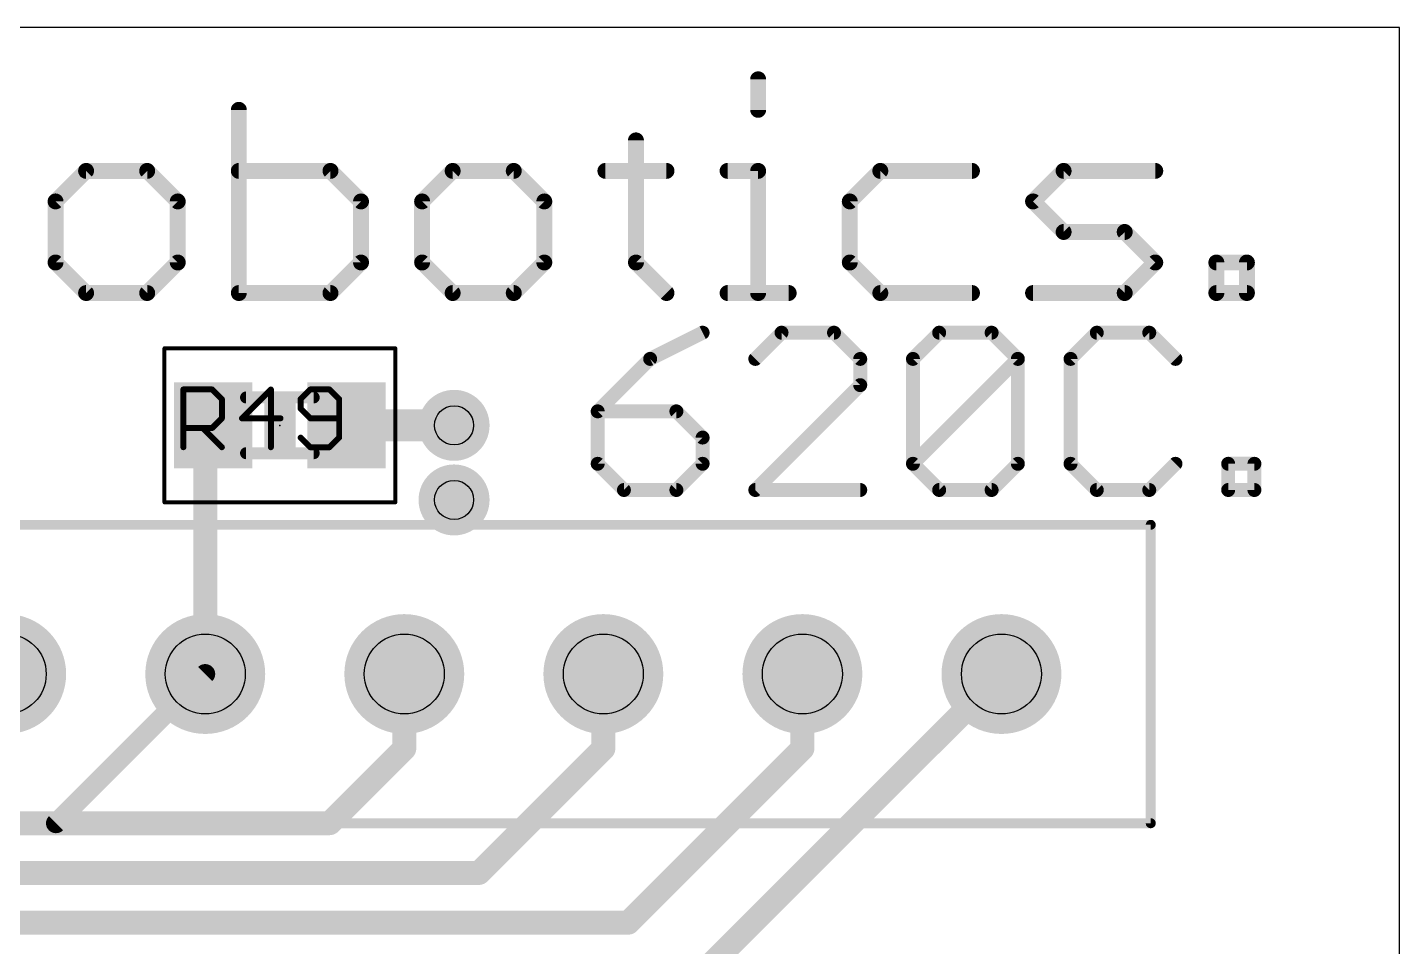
# Model space of a CAD drawing. Extents: x -1 to 68.6, y -1.7 to 63.5.
# Drawn here: x 51.07 to 68.58, y 51.77 to 63.5 of the extents above; entities that cross this region are included whole.
import ezdxf

# ---------------------------------------------------------------- set-up
doc = ezdxf.new("R2010")
doc.units = 0
for name, color, linetype in [('1', 22, 'CONTINUOUS'), ('16', 175, 'CONTINUOUS'), ('17', 82, 'CONTINUOUS'), ('18', 82, 'CONTINUOUS'), ('20', 7, 'CONTINUOUS'), ('21', 253, 'CONTINUOUS'), ('24', 7, 'CONTINUOUS'), ('25', 253, 'CONTINUOUS'), ('32', 253, 'CONTINUOUS'), ('36', 253, 'CONTINUOUS'), ('40', 175, 'CONTINUOUS'), ('44', 253, 'CONTINUOUS'), ('48', 253, 'CONTINUOUS'), ('52', 253, 'CONTINUOUS')]:
    doc.layers.add(name, color=color, linetype=linetype)

# ---------------------------------------------------------------- blocks, each defined once
blk = doc.blocks.new('ROUNDP')
at = {"const_width": 0.5}
blk.add_lwpolyline([(0, -0.25, 1), (0, 0.25, 1), (0, -0.25)], format="xyb", dxfattribs=at)
blk = doc.blocks.new('RECT')
blk.add_solid([(-0.5, -0.5), (0.5, -0.5), (-0.5, 0.5), (0.5, 0.5)])
blk = doc.blocks.new('ROUNDV')
at = {"const_width": 0.5}
blk.add_lwpolyline([(0, -0.25, 1), (0, 0.25, 1), (0, -0.25)], format="xyb", dxfattribs=at)

msp = doc.modelspace()

# ---------------------------------------------------------------- linework, layer by layer
at = {"layer": '1', "const_width": 0.3048}
for points in [[(55.88, 54.2925), (55.88, 55.245)], [(58.42, 54.2925), (58.42, 55.245)], [(63.5, 55.245), (59.69, 51.435)], [(60.96, 54.2925), (60.96, 55.245)], [(55.88, 54.2925), (54.9275, 53.34)], [(58.42, 54.2925), (56.8325, 52.705)], [(60.96, 54.2925), (58.7375, 52.07)], [(54.9275, 53.34), (34.925, 53.34)], [(56.8325, 52.705), (35.2425, 52.705)], [(58.7375, 52.07), (35.56, 52.07)]]:
    msp.add_lwpolyline(points, dxfattribs=at)
at = {"layer": '1', "const_width": 0.1524}
for points in [[(55.9562, 55.245, 1), (55.8038, 55.245)], [(58.4962, 55.245, 1), (58.3438, 55.245)], [(61.0362, 55.245, 1), (60.8838, 55.245)], [(63.5539, 55.1911, 1), (63.4461, 55.2989)], [(55.8038, 54.2925, 1), (55.9562, 54.2925)], [(55.9339, 54.2386, 1), (55.8261, 54.3464)], [(58.3438, 54.2925, 1), (58.4962, 54.2925)], [(58.4739, 54.2386, 1), (58.3661, 54.3464)], [(60.8838, 54.2925, 1), (61.0362, 54.2925)], [(61.0139, 54.2386, 1), (60.9061, 54.3464)], [(54.8736, 53.3939, 1), (54.9814, 53.2861)], [(54.9275, 53.2638, 1), (54.9275, 53.4162)], [(56.7786, 52.7589, 1), (56.8864, 52.6511)], [(56.8325, 52.6288, 1), (56.8325, 52.7812)], [(58.6836, 52.1239, 1), (58.7914, 52.0161)], [(58.7375, 51.9938, 1), (58.7375, 52.1462)]]:
    msp.add_lwpolyline(points, format="xyb", dxfattribs=at)
at = {"layer": '16'}
for points, const_width in [([(53.4425, 58.42), (53.34, 58.3175)], 0.3048), ([(55.1425, 58.42), (56.515, 58.42)], 0.4064), ([(53.34, 58.3175), (53.34, 55.245)], 0.3048), ([(51.435, 53.34), (53.34, 55.245)], 0.254), ([(38.1, 53.34), (51.435, 53.34)], 0.254)]:
    msp.add_lwpolyline(points, dxfattribs=dict(at, const_width=const_width))
for points, const_width in [([(53.4964, 58.3661, 1), (53.3886, 58.4739)], 0.1524), ([(55.1425, 58.5216, 1), (55.1425, 58.3184)], 0.2032), ([(56.515, 58.3184, 1), (56.515, 58.5216)], 0.2032), ([(53.4162, 58.3175, 1), (53.2638, 58.3175)], 0.1524), ([(53.2861, 58.3714, 1), (53.3939, 58.2636)], 0.1524), ([(53.3849, 55.2001, 1), (53.2951, 55.2899)], 0.127), ([(53.2638, 55.245, 1), (53.4162, 55.245)], 0.1524), ([(51.3901, 53.3849, 1), (51.4799, 53.2951)], 0.127), ([(51.435, 53.2765, 1), (51.435, 53.4035)], 0.127)]:
    msp.add_lwpolyline(points, format="xyb", dxfattribs=dict(at, const_width=const_width))
at = {"layer": '20'}
for p, q in [((68.58, 63.5), (0, 63.5)), ((68.58, 0), (68.58, 63.5))]:
    msp.add_line(p, q, dxfattribs=at)
at = {"layer": '21', "const_width": 0.127}
for points in [[(43.815, 57.15), (65.405, 57.15)], [(65.405, 57.15), (65.405, 53.34)], [(65.405, 53.34), (43.815, 53.34)]]:
    msp.add_lwpolyline(points, dxfattribs=at)
at = {"layer": '21', "const_width": 0.0635}
for points in [[(65.4368, 57.15, 1), (65.3732, 57.15)], [(65.405, 57.1183, 1), (65.405, 57.1818)], [(65.405, 53.3083, 1), (65.405, 53.3718)], [(65.3732, 53.34, 1), (65.4368, 53.34)]]:
    msp.add_lwpolyline(points, format="xyb", dxfattribs=at)
at = {"layer": '24'}
msp.add_point((54.2925, 58.42), dxfattribs=at)
at = {"layer": '25', "const_width": 0.0381}
for points in [[(53.0606, 58.8969, 1), (53.0606, 58.8588)], [(53.0797, 58.8778, 1), (53.0416, 58.8778)], [(53.4427, 58.8913, 1), (53.4157, 58.8644)], [(53.4292, 58.8588, 1), (53.4292, 58.8969)], [(54.1967, 58.8778, 1), (54.1586, 58.8778)], [(54.1911, 58.8644, 1), (54.1642, 58.8913)], [(54.6803, 58.8969, 1), (54.6803, 58.8588)], [(54.6938, 58.8644, 1), (54.6668, 58.8913)], [(54.9395, 58.8913, 1), (54.9126, 58.8644)], [(54.926, 58.8588, 1), (54.926, 58.8969)], [(53.5711, 58.755, 1), (53.533, 58.755)], [(53.5386, 58.7415, 1), (53.5656, 58.7684)], [(54.5709, 58.6456, 1), (54.544, 58.6186)], [(54.5765, 58.755, 1), (54.5384, 58.755)], [(54.544, 58.7684, 1), (54.5709, 58.7415)], [(55.068, 58.755, 1), (55.0299, 58.755)], [(55.0354, 58.7415, 1), (55.0624, 58.7684)], [(53.533, 58.5092, 1), (53.5711, 58.5092)], [(53.5656, 58.4957, 1), (53.5386, 58.5227)], [(53.809, 58.5283, 1), (53.809, 58.4902)], [(53.7955, 58.5227, 1), (53.8225, 58.4957)], [(54.3005, 58.4902, 1), (54.3005, 58.5283)], [(54.5384, 58.6321, 1), (54.5765, 58.6321)], [(54.6803, 58.5283, 1), (54.6803, 58.4902)], [(54.6668, 58.4957, 1), (54.6938, 58.5227)], [(55.0489, 58.4902, 1), (55.0489, 58.5283)], [(53.0606, 58.4054, 1), (53.0606, 58.3673)], [(53.3198, 58.3998, 1), (53.2929, 58.3729)], [(53.4157, 58.3998, 1), (53.4427, 58.3729)], [(53.4292, 58.3673, 1), (53.4292, 58.4054)], [(53.0416, 58.1406, 1), (53.0797, 58.1406)], [(53.5386, 58.1271, 1), (53.5656, 58.1541)], [(54.1586, 58.1406, 1), (54.1967, 58.1406)], [(54.5709, 58.2769, 1), (54.544, 58.25)], [(54.6803, 58.1597, 1), (54.6803, 58.1216)], [(54.6668, 58.1271, 1), (54.6938, 58.1541)], [(54.9126, 58.1541, 1), (54.9395, 58.1271)], [(54.926, 58.1216, 1), (54.926, 58.1597)], [(55.0299, 58.2635, 1), (55.068, 58.2635)], [(55.0624, 58.25, 1), (55.0354, 58.2769)]]:
    msp.add_lwpolyline(points, format="xyb", dxfattribs=at)
at = {"layer": '25', "const_width": 0.0762}
for points in [[(53.0606, 58.1406), (53.0606, 58.8778)], [(53.0606, 58.8778), (53.4292, 58.8778)], [(53.4292, 58.8778), (53.5521, 58.755)], [(54.1776, 58.8778), (53.809, 58.5092)], [(54.1776, 58.1406), (54.1776, 58.8778)], [(54.6803, 58.8778), (54.5574, 58.755)], [(54.926, 58.8778), (54.6803, 58.8778)], [(55.0489, 58.755), (54.926, 58.8778)], [(53.5521, 58.755), (53.5521, 58.5092)], [(54.5574, 58.755), (54.5574, 58.6321)], [(54.5574, 58.6321), (54.6803, 58.5092)], [(55.0489, 58.2635), (55.0489, 58.755)], [(53.5521, 58.5092), (53.4292, 58.3863)], [(53.809, 58.5092), (54.3005, 58.5092)], [(54.6803, 58.5092), (55.0489, 58.5092)], [(53.4292, 58.3863), (53.0606, 58.3863)], [(53.3063, 58.3863), (53.5521, 58.1406)], [(54.5574, 58.2635), (54.6803, 58.1406)], [(54.6803, 58.1406), (54.926, 58.1406)], [(54.926, 58.1406), (55.0489, 58.2635)]]:
    msp.add_lwpolyline(points, dxfattribs=at)
at = {"layer": '40', "const_width": 0.0508}
for points in [[(55.7655, 59.403), (52.8195, 59.403)], [(52.8195, 59.403), (52.8195, 57.437)], [(55.7655, 57.437), (55.7655, 59.403)], [(52.8195, 57.437), (55.7655, 57.437)]]:
    msp.add_lwpolyline(points, dxfattribs=at)
at = {"layer": '40', "const_width": 0.0254}
for points in [[(52.8195, 59.4157, 1), (52.8195, 59.3903)], [(52.8322, 59.403, 1), (52.8068, 59.403)], [(55.7782, 59.403, 1), (55.7528, 59.403)], [(55.7655, 59.3903, 1), (55.7655, 59.4157)], [(52.8195, 57.4497, 1), (52.8195, 57.4243)], [(52.8068, 57.437, 1), (52.8322, 57.437)], [(55.7528, 57.437, 1), (55.7782, 57.437)], [(55.7655, 57.4243, 1), (55.7655, 57.4497)]]:
    msp.add_lwpolyline(points, format="xyb", dxfattribs=at)
at = {"layer": '44'}
for centre, radius in [((56.515, 58.42), 0.25), ((56.515, 57.4675), 0.25), ((50.8, 55.245), 0.51), ((53.34, 55.245), 0.51), ((55.88, 55.245), 0.51), ((58.42, 55.245), 0.51), ((60.96, 55.245), 0.51), ((63.5, 55.245), 0.51)]:
    msp.add_circle(centre, radius, dxfattribs=at)
at = {"layer": '48'}
for points, const_width in [([(60.3952, 62.8377), (60.3952, 62.4479)], 0.2032), ([(53.7686, 62.4479), (53.7686, 60.1091)], 0.2032), ([(58.836, 62.0581), (58.836, 60.4989)], 0.2032), ([(51.8196, 61.6683), (51.4298, 61.2785)], 0.2032), ([(52.5992, 61.6683), (51.8196, 61.6683)], 0.2032), ([(52.989, 61.2785), (52.5992, 61.6683)], 0.2032), ([(54.938, 61.6683), (53.7686, 61.6683)], 0.2032), ([(55.3278, 61.2785), (54.938, 61.6683)], 0.2032), ([(56.4972, 61.6683), (56.1074, 61.2785)], 0.2032), ([(57.2768, 61.6683), (56.4972, 61.6683)], 0.2032), ([(57.6666, 61.2785), (57.2768, 61.6683)], 0.2032), ([(58.4462, 61.6683), (59.2258, 61.6683)], 0.2032), ([(60.0054, 61.6683), (60.3952, 61.6683)], 0.2032), ([(60.3952, 61.6683), (60.3952, 60.1091)], 0.2032), ([(61.9544, 61.6683), (61.5646, 61.2785)], 0.2032), ([(63.1238, 61.6683), (61.9544, 61.6683)], 0.2032), ([(63.9034, 61.2785), (64.2932, 61.6683)], 0.2032), ([(64.2932, 61.6683), (65.4626, 61.6683)], 0.2032), ([(51.4298, 61.2785), (51.4298, 60.4989)], 0.2032), ([(52.989, 60.4989), (52.989, 61.2785)], 0.2032), ([(55.3278, 60.4989), (55.3278, 61.2785)], 0.2032), ([(56.1074, 61.2785), (56.1074, 60.4989)], 0.2032), ([(57.6666, 60.4989), (57.6666, 61.2785)], 0.2032), ([(61.5646, 61.2785), (61.5646, 60.4989)], 0.2032), ([(64.2932, 60.8887), (63.9034, 61.2785)], 0.2032), ([(65.0728, 60.8887), (64.2932, 60.8887)], 0.2032), ([(65.4626, 60.4989), (65.0728, 60.8887)], 0.2032), ([(51.4298, 60.4989), (51.8196, 60.1091)], 0.2032), ([(52.5992, 60.1091), (52.989, 60.4989)], 0.2032), ([(54.938, 60.1091), (55.3278, 60.4989)], 0.2032), ([(56.1074, 60.4989), (56.4972, 60.1091)], 0.2032), ([(57.2768, 60.1091), (57.6666, 60.4989)], 0.2032), ([(58.836, 60.4989), (59.2258, 60.1091)], 0.2032), ([(61.5646, 60.4989), (61.9544, 60.1091)], 0.2032), ([(65.0728, 60.1091), (65.4626, 60.4989)], 0.2032), ([(66.2422, 60.1091), (66.2422, 60.4989)], 0.2032), ([(66.2422, 60.4989), (66.632, 60.4989)], 0.2032), ([(66.632, 60.4989), (66.632, 60.1091)], 0.2032), ([(51.8196, 60.1091), (52.5992, 60.1091)], 0.2032), ([(53.7686, 60.1091), (54.938, 60.1091)], 0.2032), ([(56.4972, 60.1091), (57.2768, 60.1091)], 0.2032), ([(60.0054, 60.1091), (60.785, 60.1091)], 0.2032), ([(61.9544, 60.1091), (63.1238, 60.1091)], 0.2032), ([(63.9034, 60.1091), (65.0728, 60.1091)], 0.2032), ([(66.632, 60.1091), (66.2422, 60.1091)], 0.2032), ([(59.6866, 59.6028), (59.0172, 59.2681)], 0.1778), ([(60.6938, 59.6028), (60.3591, 59.2681)], 0.1778), ([(61.3633, 59.6028), (60.6938, 59.6028)], 0.1778), ([(61.698, 59.2681), (61.3633, 59.6028)], 0.1778), ([(62.3705, 59.2681), (62.7052, 59.6028)], 0.1778), ([(62.7052, 59.6028), (63.3746, 59.6028)], 0.1778), ([(63.3746, 59.6028), (63.7094, 59.2681)], 0.1778), ([(64.7166, 59.6028), (64.3818, 59.2681)], 0.1778), ([(65.386, 59.6028), (64.7166, 59.6028)], 0.1778), ([(65.7207, 59.2681), (65.386, 59.6028)], 0.1778), ([(59.0172, 59.2681), (58.3478, 58.5987)], 0.1778), ([(61.698, 58.9334), (61.698, 59.2681)], 0.1778), ([(62.3705, 57.9292), (62.3705, 59.2681)], 0.1778), ([(62.3705, 57.9292), (63.7094, 59.2681)], 0.1778), ([(63.7094, 59.2681), (63.7094, 57.9292)], 0.1778), ([(64.3818, 59.2681), (64.3818, 57.9292)], 0.1778), ([(60.3591, 57.5945), (61.698, 58.9334)], 0.1778), ([(58.3478, 58.5987), (58.3478, 57.9292)], 0.1778), ([(59.3519, 58.5987), (58.3478, 58.5987)], 0.1778), ([(59.6866, 58.2639), (59.3519, 58.5987)], 0.1778), ([(59.6866, 57.9292), (59.6866, 58.2639)], 0.1778), ([(58.3478, 57.9292), (58.6825, 57.5945)], 0.1778), ([(59.3519, 57.5945), (59.6866, 57.9292)], 0.1778), ([(62.7052, 57.5945), (62.3705, 57.9292)], 0.1778), ([(63.7094, 57.9292), (63.3746, 57.5945)], 0.1778), ([(64.3818, 57.9292), (64.7166, 57.5945)], 0.1778), ([(65.386, 57.5945), (65.7207, 57.9292)], 0.1778), ([(66.3932, 57.5945), (66.3932, 57.9292)], 0.1778), ([(66.3932, 57.9292), (66.7279, 57.9292)], 0.1778), ([(66.7279, 57.9292), (66.7279, 57.5945)], 0.1778), ([(58.6825, 57.5945), (59.3519, 57.5945)], 0.1778), ([(61.698, 57.5945), (60.3591, 57.5945)], 0.1778), ([(63.3746, 57.5945), (62.7052, 57.5945)], 0.1778), ([(64.7166, 57.5945), (65.386, 57.5945)], 0.1778), ([(66.7279, 57.5945), (66.3932, 57.5945)], 0.1778)]:
    msp.add_lwpolyline(points, dxfattribs=dict(at, const_width=const_width))
for points, const_width in [([(60.446, 62.8377, 1), (60.3444, 62.8377)], 0.1016), ([(53.8194, 62.4479, 1), (53.7178, 62.4479)], 0.1016), ([(60.3444, 62.4479, 1), (60.446, 62.4479)], 0.1016), ([(58.8868, 62.0581, 1), (58.7852, 62.0581)], 0.1016), ([(51.8196, 61.7191, 1), (51.8196, 61.6175)], 0.1016), ([(51.8555, 61.6324, 1), (51.7837, 61.7042)], 0.1016), ([(52.6351, 61.7042, 1), (52.5633, 61.6324)], 0.1016), ([(52.5992, 61.6175, 1), (52.5992, 61.7191)], 0.1016), ([(53.7686, 61.7191, 1), (53.7686, 61.6175)], 0.1016), ([(54.9739, 61.7042, 1), (54.9021, 61.6324)], 0.1016), ([(54.938, 61.6175, 1), (54.938, 61.7191)], 0.1016), ([(56.4972, 61.7191, 1), (56.4972, 61.6175)], 0.1016), ([(56.5331, 61.6324, 1), (56.4613, 61.7042)], 0.1016), ([(57.3127, 61.7042, 1), (57.2409, 61.6324)], 0.1016), ([(57.2768, 61.6175, 1), (57.2768, 61.7191)], 0.1016), ([(58.4462, 61.7191, 1), (58.4462, 61.6175)], 0.1016), ([(59.2258, 61.6175, 1), (59.2258, 61.7191)], 0.1016), ([(60.0054, 61.7191, 1), (60.0054, 61.6175)], 0.1016), ([(60.446, 61.6683, 1), (60.3444, 61.6683)], 0.1016), ([(60.3952, 61.6175, 1), (60.3952, 61.7191)], 0.1016), ([(61.9544, 61.7191, 1), (61.9544, 61.6175)], 0.1016), ([(61.9903, 61.6324, 1), (61.9184, 61.7042)], 0.1016), ([(63.1238, 61.6175, 1), (63.1238, 61.7191)], 0.1016), ([(64.2932, 61.7191, 1), (64.2932, 61.6175)], 0.1016), ([(64.3291, 61.6324, 1), (64.2572, 61.7042)], 0.1016), ([(65.4626, 61.6175, 1), (65.4626, 61.7191)], 0.1016), ([(51.4806, 61.2785, 1), (51.379, 61.2785)], 0.1016), ([(51.3939, 61.3144, 1), (51.4657, 61.2426)], 0.1016), ([(53.0398, 61.2785, 1), (52.9382, 61.2785)], 0.1016), ([(52.9531, 61.2426, 1), (53.0249, 61.3144)], 0.1016), ([(55.3786, 61.2785, 1), (55.277, 61.2785)], 0.1016), ([(55.2919, 61.2426, 1), (55.3637, 61.3144)], 0.1016), ([(56.1582, 61.2785, 1), (56.0566, 61.2785)], 0.1016), ([(56.0715, 61.3144, 1), (56.1433, 61.2426)], 0.1016), ([(57.7174, 61.2785, 1), (57.6158, 61.2785)], 0.1016), ([(57.6307, 61.2426, 1), (57.7025, 61.3144)], 0.1016), ([(61.6154, 61.2785, 1), (61.5138, 61.2785)], 0.1016), ([(61.5287, 61.3144, 1), (61.6005, 61.2426)], 0.1016), ([(63.9393, 61.3144, 1), (63.8674, 61.2426)], 0.1016), ([(63.8674, 61.3144, 1), (63.9393, 61.2426)], 0.1016), ([(64.2932, 60.9395, 1), (64.2932, 60.8379)], 0.1016), ([(64.2572, 60.8528, 1), (64.3291, 60.9246)], 0.1016), ([(65.1087, 60.9246, 1), (65.0368, 60.8528)], 0.1016), ([(65.0728, 60.8379, 1), (65.0728, 60.9395)], 0.1016), ([(51.4657, 60.5348, 1), (51.3939, 60.463)], 0.1016), ([(53.0249, 60.463, 1), (52.9531, 60.5348)], 0.1016), ([(55.3637, 60.463, 1), (55.2919, 60.5348)], 0.1016), ([(56.1433, 60.5348, 1), (56.0715, 60.463)], 0.1016), ([(57.7025, 60.463, 1), (57.6307, 60.5348)], 0.1016), ([(58.8719, 60.5348, 1), (58.8001, 60.463)], 0.1016), ([(61.6005, 60.5348, 1), (61.5287, 60.463)], 0.1016), ([(65.4985, 60.463, 1), (65.4266, 60.5348)], 0.1016), ([(65.4266, 60.463, 1), (65.4985, 60.5348)], 0.1016), ([(66.293, 60.4989, 1), (66.1914, 60.4989)], 0.1016), ([(66.2422, 60.5497, 1), (66.2422, 60.4481)], 0.1016), ([(66.6828, 60.4989, 1), (66.5812, 60.4989)], 0.1016), ([(66.632, 60.4481, 1), (66.632, 60.5497)], 0.1016), ([(51.379, 60.4989, 1), (51.4806, 60.4989)], 0.1016), ([(52.9382, 60.4989, 1), (53.0398, 60.4989)], 0.1016), ([(55.277, 60.4989, 1), (55.3786, 60.4989)], 0.1016), ([(56.0566, 60.4989, 1), (56.1582, 60.4989)], 0.1016), ([(57.6158, 60.4989, 1), (57.7174, 60.4989)], 0.1016), ([(58.7852, 60.4989, 1), (58.8868, 60.4989)], 0.1016), ([(61.5138, 60.4989, 1), (61.6154, 60.4989)], 0.1016), ([(51.8196, 60.1599, 1), (51.8196, 60.0583)], 0.1016), ([(51.7837, 60.0732, 1), (51.8555, 60.145)], 0.1016), ([(52.5633, 60.145, 1), (52.6351, 60.0732)], 0.1016), ([(52.5992, 60.0583, 1), (52.5992, 60.1599)], 0.1016), ([(53.7686, 60.1599, 1), (53.7686, 60.0583)], 0.1016), ([(53.7178, 60.1091, 1), (53.8194, 60.1091)], 0.1016), ([(54.9021, 60.145, 1), (54.9739, 60.0732)], 0.1016), ([(54.938, 60.0583, 1), (54.938, 60.1599)], 0.1016), ([(56.4972, 60.1599, 1), (56.4972, 60.0583)], 0.1016), ([(56.4613, 60.0732, 1), (56.5331, 60.145)], 0.1016), ([(57.2409, 60.145, 1), (57.3127, 60.0732)], 0.1016), ([(57.2768, 60.0583, 1), (57.2768, 60.1599)], 0.1016), ([(59.1899, 60.0732, 1), (59.2617, 60.145)], 0.1016), ([(60.0054, 60.1599, 1), (60.0054, 60.0583)], 0.1016), ([(60.3444, 60.1091, 1), (60.446, 60.1091)], 0.1016), ([(60.785, 60.0583, 1), (60.785, 60.1599)], 0.1016), ([(61.9544, 60.1599, 1), (61.9544, 60.0583)], 0.1016), ([(61.9184, 60.0732, 1), (61.9903, 60.145)], 0.1016), ([(63.1238, 60.0583, 1), (63.1238, 60.1599)], 0.1016), ([(63.9034, 60.1599, 1), (63.9034, 60.0583)], 0.1016), ([(65.0368, 60.145, 1), (65.1087, 60.0732)], 0.1016), ([(65.0728, 60.0583, 1), (65.0728, 60.1599)], 0.1016), ([(66.2422, 60.1599, 1), (66.2422, 60.0583)], 0.1016), ([(66.1914, 60.1091, 1), (66.293, 60.1091)], 0.1016), ([(66.5812, 60.1091, 1), (66.6828, 60.1091)], 0.1016), ([(66.632, 60.0583, 1), (66.632, 60.1599)], 0.1016), ([(59.7065, 59.5631, 1), (59.6667, 59.6426)], 0.0889), ([(60.6938, 59.6473, 1), (60.6938, 59.5584)], 0.0889), ([(60.7253, 59.5714, 1), (60.6624, 59.6342)], 0.0889), ([(61.3947, 59.6342, 1), (61.3318, 59.5714)], 0.0889), ([(61.3633, 59.5584, 1), (61.3633, 59.6473)], 0.0889), ([(62.7052, 59.6473, 1), (62.7052, 59.5584)], 0.0889), ([(62.7366, 59.5714, 1), (62.6738, 59.6342)], 0.0889), ([(63.4061, 59.6342, 1), (63.3432, 59.5714)], 0.0889), ([(63.3746, 59.5584, 1), (63.3746, 59.6473)], 0.0889), ([(64.7166, 59.6473, 1), (64.7166, 59.5584)], 0.0889), ([(64.748, 59.5714, 1), (64.6851, 59.6342)], 0.0889), ([(65.4174, 59.6342, 1), (65.3546, 59.5714)], 0.0889), ([(65.386, 59.5584, 1), (65.386, 59.6473)], 0.0889), ([(59.0486, 59.2367, 1), (58.9858, 59.2995)], 0.0889), ([(61.7424, 59.2681, 1), (61.6535, 59.2681)], 0.0889), ([(62.4149, 59.2681, 1), (62.326, 59.2681)], 0.0889), ([(63.7538, 59.2681, 1), (63.6649, 59.2681)], 0.0889), ([(63.7408, 59.2367, 1), (63.6779, 59.2995)], 0.0889), ([(64.4263, 59.2681, 1), (64.3374, 59.2681)], 0.0889), ([(58.9973, 59.3079, 1), (59.0371, 59.2283)], 0.0889), ([(60.3277, 59.2995, 1), (60.3905, 59.2367)], 0.0889), ([(61.6666, 59.2367, 1), (61.7294, 59.2995)], 0.0889), ([(62.3391, 59.2995, 1), (62.4019, 59.2367)], 0.0889), ([(63.6779, 59.2367, 1), (63.7408, 59.2995)], 0.0889), ([(64.3504, 59.2995, 1), (64.4133, 59.2367)], 0.0889), ([(65.6893, 59.2367, 1), (65.7522, 59.2995)], 0.0889), ([(61.7294, 58.9019, 1), (61.6666, 58.9648)], 0.0889), ([(61.6535, 58.9334, 1), (61.7424, 58.9334)], 0.0889), ([(58.3163, 58.6301, 1), (58.3792, 58.5672)], 0.0889), ([(58.3922, 58.5987, 1), (58.3033, 58.5987)], 0.0889), ([(58.3478, 58.6431, 1), (58.3478, 58.5542)], 0.0889), ([(59.3833, 58.6301, 1), (59.3205, 58.5672)], 0.0889), ([(59.3519, 58.5542, 1), (59.3519, 58.6431)], 0.0889), ([(59.7311, 58.2639, 1), (59.6422, 58.2639)], 0.0889), ([(59.6552, 58.2325, 1), (59.7181, 58.2954)], 0.0889), ([(58.3792, 57.9606, 1), (58.3163, 57.8978)], 0.0889), ([(58.3033, 57.9292, 1), (58.3922, 57.9292)], 0.0889), ([(59.6422, 57.9292, 1), (59.7311, 57.9292)], 0.0889), ([(59.7181, 57.8978, 1), (59.6552, 57.9606)], 0.0889), ([(62.4019, 57.9606, 1), (62.3391, 57.8978)], 0.0889), ([(62.3391, 57.9606, 1), (62.4019, 57.8978)], 0.0889), ([(62.326, 57.9292, 1), (62.4149, 57.9292)], 0.0889), ([(63.6649, 57.9292, 1), (63.7538, 57.9292)], 0.0889), ([(63.7408, 57.8978, 1), (63.6779, 57.9606)], 0.0889), ([(64.4133, 57.9606, 1), (64.3504, 57.8978)], 0.0889), ([(64.3374, 57.9292, 1), (64.4263, 57.9292)], 0.0889), ([(65.7522, 57.8978, 1), (65.6893, 57.9606)], 0.0889), ([(66.4377, 57.9292, 1), (66.3488, 57.9292)], 0.0889), ([(66.3932, 57.9737, 1), (66.3932, 57.8848)], 0.0889), ([(66.7724, 57.9292, 1), (66.6835, 57.9292)], 0.0889), ([(66.7279, 57.8848, 1), (66.7279, 57.9737)], 0.0889), ([(58.6825, 57.639, 1), (58.6825, 57.5501)], 0.0889), ([(58.651, 57.5631, 1), (58.7139, 57.6259)], 0.0889), ([(59.3205, 57.6259, 1), (59.3833, 57.5631)], 0.0889), ([(59.3519, 57.5501, 1), (59.3519, 57.639)], 0.0889), ([(60.3591, 57.639, 1), (60.3591, 57.5501)], 0.0889), ([(60.3277, 57.6259, 1), (60.3905, 57.5631)], 0.0889), ([(61.698, 57.5501, 1), (61.698, 57.639)], 0.0889), ([(62.7052, 57.639, 1), (62.7052, 57.5501)], 0.0889), ([(62.6738, 57.5631, 1), (62.7366, 57.6259)], 0.0889), ([(63.3432, 57.6259, 1), (63.4061, 57.5631)], 0.0889), ([(63.3746, 57.5501, 1), (63.3746, 57.639)], 0.0889), ([(64.7166, 57.639, 1), (64.7166, 57.5501)], 0.0889), ([(64.6851, 57.5631, 1), (64.748, 57.6259)], 0.0889), ([(65.3546, 57.6259, 1), (65.4174, 57.5631)], 0.0889), ([(65.386, 57.5501, 1), (65.386, 57.639)], 0.0889), ([(66.3932, 57.639, 1), (66.3932, 57.5501)], 0.0889), ([(66.3488, 57.5945, 1), (66.4377, 57.5945)], 0.0889), ([(66.6835, 57.5945, 1), (66.7724, 57.5945)], 0.0889), ([(66.7279, 57.5501, 1), (66.7279, 57.639)], 0.0889)]:
    msp.add_lwpolyline(points, format="xyb", dxfattribs=dict(at, const_width=const_width))
at = {"layer": '52', "const_width": 0.1524}
for points in [[(53.8605, 58.776), (54.7245, 58.776)], [(54.7245, 58.064), (53.8605, 58.064)]]:
    msp.add_lwpolyline(points, dxfattribs=at)
at = {"layer": '52', "const_width": 0.0762}
for points in [[(53.8605, 58.8141, 1), (53.8605, 58.7379)], [(54.7245, 58.7379, 1), (54.7245, 58.8141)], [(53.8605, 58.1021, 1), (53.8605, 58.0259)], [(54.7245, 58.0259, 1), (54.7245, 58.1021)]]:
    msp.add_lwpolyline(points, format="xyb", dxfattribs=at)

# ---------------------------------------------------------------- block references
at = {"layer": '16', "yscale": 1.1, "rotation": 180}
for p in [(53.4425, 58.42), (55.1425, 58.42)]:
    msp.add_blockref('RECT', p, dxfattribs=at)
at = {"layer": '17', "xscale": 1.53, "yscale": 1.53, "rotation": 90}
for p in [(50.8, 55.245), (50.8, 55.245), (53.34, 55.245), (53.34, 55.245), (55.88, 55.245), (55.88, 55.245), (58.42, 55.245), (58.42, 55.245), (60.96, 55.245), (60.96, 55.245), (63.5, 55.245), (63.5, 55.245)]:
    msp.add_blockref('ROUNDP', p, dxfattribs=at)
at = {"layer": '18', "xscale": 0.9064, "yscale": 0.9064}
for p in [(56.515, 58.42), (56.515, 58.42), (56.515, 57.4675), (56.515, 57.4675)]:
    msp.add_blockref('ROUNDV', p, dxfattribs=at)
at = {"layer": '32', "yscale": 1.1, "rotation": 180}
for p in [(53.4425, 58.42), (55.1425, 58.42)]:
    msp.add_blockref('RECT', p, dxfattribs=at)
at = {"layer": '36', "xscale": 0.3998, "yscale": 0.8002, "rotation": 180}
msp.add_blockref('RECT', (54.2925, 58.42), dxfattribs=at)
at = {"layer": '52', "xscale": 0.4064, "yscale": 0.8636, "rotation": 180}
for p in [(53.6575, 58.42), (54.9275, 58.42)]:
    msp.add_blockref('RECT', p, dxfattribs=at)

doc.saveas('drawing.dxf')
